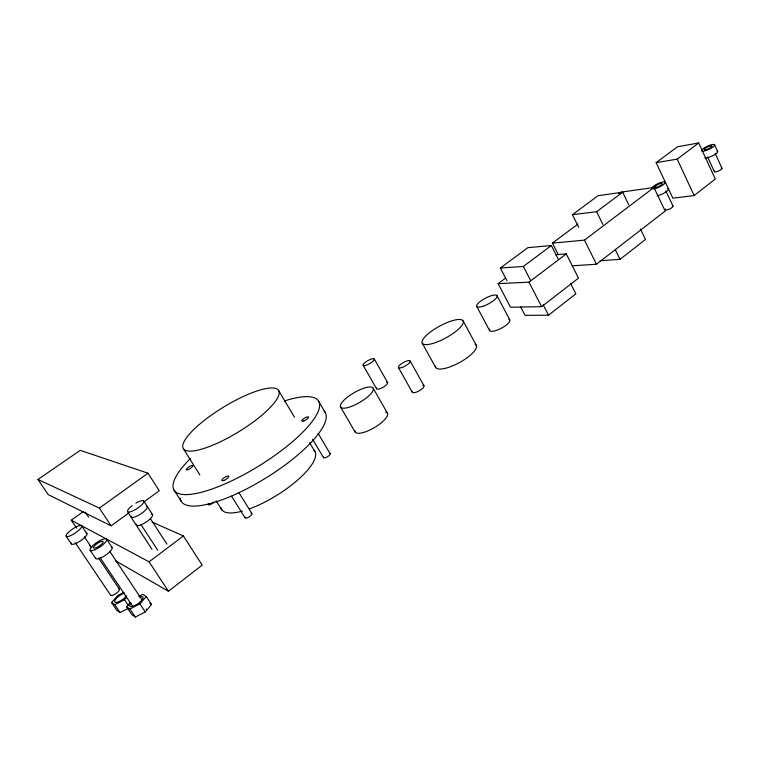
<?xml version="1.0" encoding="UTF-8"?>
<svg xmlns="http://www.w3.org/2000/svg" width="760" height="760" viewBox="0 0 760 760"><rect width="100%" height="100%" fill="white"/><g stroke="black" fill="none" stroke-linecap="round" stroke-linejoin="round"><path stroke-width="1.14" d="M130.074 602.651L126.511 606.717L131.869 614.697L135.337 617.044L145.264 611.923L151.563 604.514L146.252 596.505L142.709 594.32L138.795 596.353M126.511 606.717L129.95 609.017L139.887 603.867L146.252 596.505M123.633 592.429L117.904 595.394L111.549 602.519L114.779 604.722L124.469 599.697L126.578 597.312M520.695 306.954L525.093 315.372L548.52 315.172L575.842 293.844L570.522 283.337M600.172 260.709L620.036 259.341L645.487 239.466L640.414 228.969M694.127 195.51L715.293 179.056L698.716 142.956L677.445 146.784L656.136 162.668L672.894 198.227L694.127 195.51L677.179 159.144L656.136 162.668M505.628 278.074L498.142 283.66L510.53 307.258L541.633 306.669L578.512 278.131L566.285 253.887L555.74 254.723M572.251 265.81L596.457 264.242L665.161 211.071L653.961 187.492L620.568 192.223L618.678 193.638M115.32 560.681L168.416 591.232L202.198 565.155L183.398 535.942L152.209 522.13M498.142 283.66L528.96 282.159L566.285 253.887M558.306 254.733L552.425 243.124L584.459 240.131L653.961 187.492M83.552 511.423L71.26 520.211L149.083 561.811L183.398 535.942M677.179 159.144L698.716 142.956M552.425 243.124L577.98 224.038M506.958 280.649L500.365 268.023L523.364 266.456L551.351 245.527L558.277 259.179M578.721 227.325L572.422 214.69L596.609 211.698L622.668 192.214L628.748 204.82M500.365 268.023L527.886 247.655L551.351 245.527M572.422 214.69L598.091 195.69L622.668 192.214M144.162 501.771L159.267 490.77L147.991 473.204L80.265 450.347L38 479.465L48.175 494.598L111.102 525.834L129.048 512.772M38 479.465L99.37 508.089L147.991 473.204M111.549 602.519L116.802 610.308L120.07 612.569L127.813 608.57M89.794 545.994L91.837 547.162M149.777 603.392L151.563 604.514M75.249 542.697L110.589 595.184M114.779 604.722L120.07 612.569M66.082 536.094L71.326 543.865M84.322 536.778L91.485 547.466M98.638 558.153L119.462 589.237M71.26 520.211L76.532 528.086M124.469 599.697L128.43 605.596M129.95 609.017L135.337 617.044M90.117 550.24L95.646 558.486M81.738 525.929A9.348 2.403 -33.8 0 1 70.861 535.515A9.348 2.403 -33.8 0 1 69.16 531.639A9.348 2.403 -33.8 0 1 81.738 525.929L86.925 533.681M100.159 557.755L132.439 605.976M85.348 512.25L88.597 517.142M109.706 551.304L141.778 599.478M139.887 603.867L145.264 611.923M106.59 539.153L112.062 547.39M99.37 508.089L111.102 525.834M149.083 561.811L168.416 591.232M127.965 512.534L151.971 549.233M141.046 524.685L157.757 550.297M150.328 518.558L166.943 544.15M143.744 501.049L152.523 514.596M174.125 490.238L181.269 501.429M183.521 448.97L199.832 474.914M216.153 500.868L221.806 509.846M231.6 496.242L245.128 517.911M238.763 492.385L251.921 513.551M278.787 390.83A55.831 14.487 -31.4 0 1 212.239 445.388A55.831 14.487 -31.4 0 1 201.78 422.398A55.831 14.487 -31.4 0 1 278.787 390.83L294.51 417.249M309.633 442.652L315.077 451.801M312.635 439.337L323.513 457.634M318.108 433.361L330.144 453.71M318.649 401.308L325.233 412.519M340.584 407.084L355.072 431.984M373.236 388.312A18.838 5.605 -30.1 0 1 350.635 406.704A18.838 5.605 -30.1 0 1 346.693 397.765A18.838 5.605 -30.1 0 1 373.236 388.312L387.495 413.298M363.156 365.265L376.551 388.769M374.281 359.034A6.384 1.776 -29.6 0 1 366.615 365.113A6.384 1.776 -29.6 0 1 365.265 362.33A6.384 1.776 -29.6 0 1 374.281 359.034L387.609 382.565M398.44 367.545L412.319 392.284M410.153 360.981L423.956 385.748M422.332 343.33L435.727 367.584M463.163 320.986A23.275 6.659 -28.6 0 1 435.034 342.75A23.275 6.659 -28.6 0 1 429.865 332.424A23.275 6.659 -28.6 0 1 463.163 320.986L476.311 345.401M476.748 306.46L489.592 330.552M496.992 295.64L509.732 319.817M528.96 282.159L541.633 306.669M523.364 266.456L530.318 279.937M543.172 304.808L548.52 315.172M584.459 240.131L596.457 264.242M596.609 211.698L602.851 224.399M615.343 249.812L620.036 259.341M665.903 191.064L672.999 206.093M707.645 157.025L714.4 171.76M714.637 144.875L717.687 151.563M715.255 153.511L721.99 168.283M111.293 546.962A9.909 2.803 -34.1 0 1 105.393 555.313A9.909 2.803 -34.1 0 1 95.561 557.593M139.583 597.008A8.008 2.593 -35 0 1 142.111 599.83A8.008 2.593 -35 0 1 132.582 606.442A8.008 2.593 -35 0 1 131.014 602.956M146.49 608.997A7.989 2.651 -35.1 0 1 146.138 609.358M721.173 167.979A4.18 1.083 -24.6 0 1 720.983 169.594A4.18 1.083 -24.6 0 1 716.024 171.864A4.18 1.083 -24.6 0 1 714.713 170.924M701.679 150.119A7.229 1.748 -24.9 0 1 711.645 144.685A7.229 1.748 -24.9 0 1 712.196 147.544A7.229 1.748 -24.9 0 1 701.889 151.183M716.975 151.097A7.21 1.786 -24.8 0 1 713.783 155.144A7.21 1.786 -24.8 0 1 704.947 157.843M672.286 205.817A4.237 1.159 -25.2 0 1 669.645 208.952A4.237 1.159 -25.2 0 1 665.579 208.962M651.88 188.129A7.324 1.862 -25.5 0 1 660.592 182.542A7.324 1.862 -25.5 0 1 664.221 183.948A7.324 1.862 -25.5 0 1 653.875 188.907M667.764 188.66A7.315 1.9 -25.4 0 1 665.589 192.195A7.315 1.9 -25.4 0 1 657.096 195.69M508.801 319.219A11.409 3.448 -27.7 0 1 501.106 328.358A11.409 3.448 -27.7 0 1 489.63 329.166M475.161 344.299A23.133 7.125 -28.5 0 1 459.515 362.548A23.133 7.125 -28.5 0 1 435.347 366.063M386.536 382.128A6.346 1.9 -29.7 0 1 383.287 387.182A6.346 1.9 -29.7 0 1 376.627 387.97M422.987 385.291A6.669 2.109 -29.3 0 1 419.387 390.744A6.669 2.109 -29.3 0 1 412.338 391.428M385.615 411.967A18.715 5.985 -30.2 0 1 375.183 427.148A18.715 5.985 -30.2 0 1 354.777 430.692M214.082 501.97A3.781 1.14 -32.8 0 1 209.732 504.744A3.781 1.14 -32.8 0 1 208.667 503.576M329.469 453.416A3.857 1.244 -31.1 0 1 327.512 456.722A3.857 1.244 -31.1 0 1 323.579 456.998M251.056 513.256A4.037 1.32 -32.7 0 1 249.337 516.733A4.037 1.32 -32.7 0 1 245.148 517.142M284.392 400.966A84.854 23.93 -31.7 0 1 306.85 427.88A84.854 23.93 -31.7 0 1 201.875 492.147A84.854 23.93 -31.7 0 1 190.409 458.508M324.197 411.112A84.607 24.71 -31.8 0 1 263.197 479.645A84.607 24.71 -31.8 0 1 180.12 497.971M313.557 449.873A54.957 17.233 -32 0 1 300.019 477.907A54.957 17.233 -32 0 1 249.641 508.801M242.392 511.119A54.957 17.233 -32 0 1 220.818 507.547M146.205 506.046A9.595 2.641 -33.3 0 1 140.952 513.798A9.595 2.641 -33.3 0 1 131.157 516.116M151.449 514.14A9.576 2.708 -33.4 0 1 146.272 521.968A9.576 2.708 -33.4 0 1 136.458 524.219M135.888 503.148A9.604 2.603 -33.2 0 1 143.26 503.053A9.604 2.603 -33.2 0 1 130.083 511.85A9.604 2.603 -33.2 0 1 132.221 505.6M126.654 595.869A7.828 2.47 -35 0 1 117.686 602.139A7.828 2.47 -35 0 1 115.51 599.45A7.828 2.47 -35 0 1 124.383 593.056M118.418 588.886A5.348 1.653 -34.9 0 1 116.299 593.351A5.348 1.653 -34.9 0 1 110.589 594.614M86.051 533.207A9.329 2.46 -33.9 0 1 80.361 540.93A9.329 2.46 -33.9 0 1 71.392 542.963M96.748 547.457A5.776 1.596 -34 0 0 103.16 541.471A5.776 1.596 -34 0 0 95.199 545.167A5.776 1.596 -34 0 0 96.748 547.457M95.038 549.698A9.927 2.745 -34 0 0 106.685 539.334A9.927 2.745 -34 0 0 93.366 545.119A9.927 2.745 -34 0 0 95.038 549.698M706.334 149.577A4.208 1.016 -24.9 0 0 711.882 146.119A4.208 1.016 -24.9 0 0 705.936 147.82A4.208 1.016 -24.9 0 0 706.334 149.577M656.649 187.255A4.266 1.083 -25.5 0 0 662.387 183.663A4.266 1.083 -25.5 0 0 656.497 185.259A4.266 1.083 -25.5 0 0 656.649 187.255M482.685 306.365A11.486 3.22 -27.8 0 0 497.097 295.839A11.486 3.22 -27.8 0 0 480.871 301.007A11.486 3.22 -27.8 0 0 482.685 306.365M401.85 367.526A6.716 1.976 -29.3 0 0 410.21 361.114A6.716 1.976 -29.3 0 0 400.834 364.183A6.716 1.976 -29.3 0 0 401.85 367.526M188.223 469.594A3.809 1.036 -32.4 0 0 192.745 465.756A3.809 1.036 -32.4 0 0 187.539 467.903A3.809 1.036 -32.4 0 0 188.223 469.594M303.886 420.926A3.895 1.13 -30.9 0 0 308.474 417.078A3.895 1.13 -30.9 0 0 303.002 419.168A3.895 1.13 -30.9 0 0 303.886 420.926M224 480.405A4.075 1.197 -32.3 0 0 228.732 476.244A4.075 1.197 -32.3 0 0 223.079 478.534A4.075 1.197 -32.3 0 0 224 480.405"/></g></svg>
